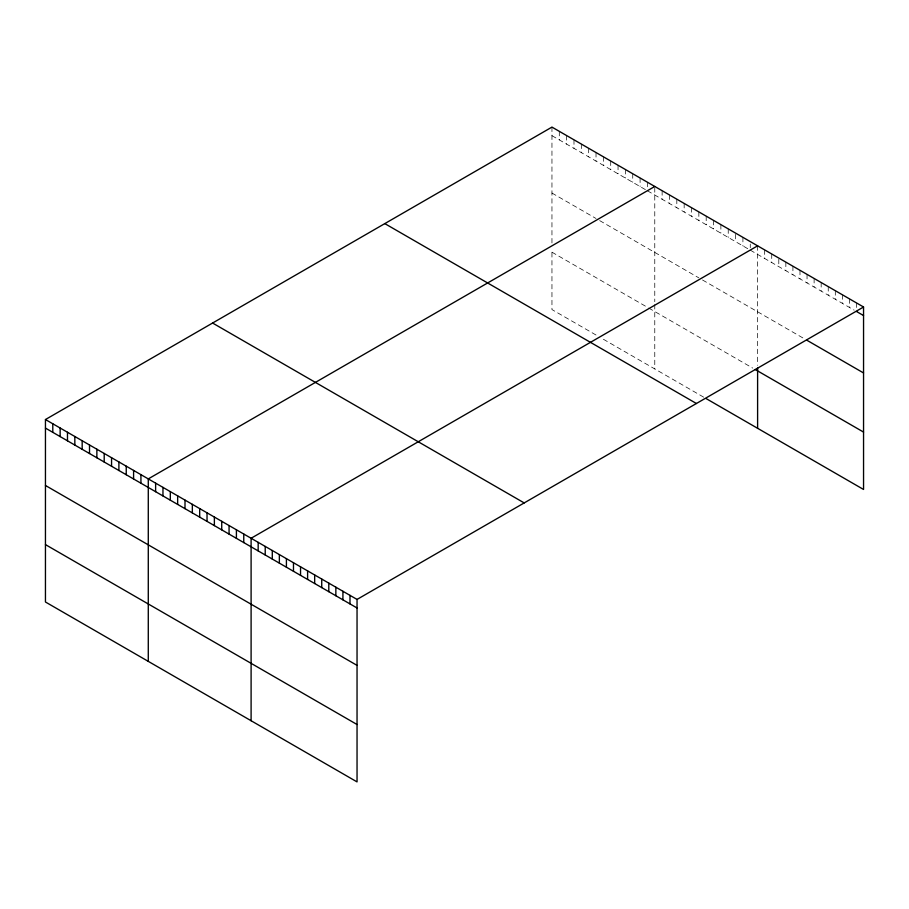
<?xml version="1.0" encoding="UTF-8"?>
<svg xmlns="http://www.w3.org/2000/svg" width="909" height="909" viewBox="0 0 909 909"><rect width="100%" height="100%" fill="white"/><g stroke="black" fill="none" stroke-linecap="round" stroke-linejoin="round"><path stroke-width="0.68" stroke-dasharray="4.54 3.41" d="M551.956 135.657L646.208 190.083M647.435 190.788L747.812 248.736M750.266 250.157L854.13 310.128M551.956 193.049L596.02 218.49M599.69 220.614L698.851 277.859M702.521 279.983L804.692 338.966M551.956 252.179L647.435 307.31M648.662 308.015L752.709 368.088M596.02 335.012L551.956 309.571L551.956 249.361M603.371 339.25L703.748 397.21M856.483 302.924L856.483 309.037M849.426 298.845L849.426 307.401M842.359 294.766L842.359 303.322M835.303 290.687L835.303 299.254M828.235 286.619L828.235 295.175M821.168 282.54L821.168 291.096M814.112 278.461L814.112 287.017M807.044 274.382L807.044 282.938M799.988 270.303L799.988 278.858M792.921 266.223L792.921 274.779M785.853 262.144L785.853 270.7M778.797 259.292L778.797 266.632M771.73 253.997L771.73 262.553M764.674 249.918L764.674 258.474M757.606 245.839L757.606 365.282M750.266 244.044L750.266 247.714M742.914 237.351L742.914 245.919M735.574 234.34L735.574 241.669M728.234 228.875L728.234 237.431M720.882 224.637L720.882 233.193M713.542 220.398L713.542 228.954M706.191 216.149L706.191 224.716M698.851 211.911L698.851 220.467M691.51 207.672L691.51 216.228M684.159 203.434L684.159 211.99M676.819 199.196L676.819 207.752M669.467 194.946L669.467 203.514M662.127 190.708L662.127 199.264M654.775 187.697L654.775 301.697M654.775 304.504L654.775 368.94M647.435 182.232L647.435 188.345M640.095 177.994L640.095 186.55M632.744 173.744L632.744 182.311M625.403 169.506L625.403 178.062M618.052 165.268L618.052 173.824M610.712 161.029L610.712 169.585M603.371 156.791L603.371 165.347M596.02 152.542L596.02 161.109M588.68 148.303L588.68 156.859M581.328 144.065L581.328 152.621M573.988 139.827L573.988 148.383M566.648 135.589L566.648 144.145M559.296 131.35L559.296 139.906M551.956 127.101L551.956 243.737"/><path stroke-width="1.36" d="M863.55 307.003L357.044 599.429L357.044 781.899L45.45 601.997L45.45 419.538L551.956 127.101L863.55 307.003L863.55 489.462L706.191 398.619M654.775 186.47L148.281 478.895L148.281 661.366M757.606 245.839L251.1 538.264L251.1 720.735M856.483 311.48L863.55 315.559M807.044 340.33L863.55 372.951M755.163 369.497L863.55 432.082M384.802 223.603L696.408 403.505M212.592 323.036L524.198 502.927M45.45 419.538L357.044 599.429M45.45 428.094L357.044 607.985M45.45 485.474L357.044 665.377M45.45 544.605L357.044 724.507M757.606 368.1L757.606 428.298M349.988 595.35L349.988 603.906M342.92 591.27L342.92 599.838M335.853 587.203L335.853 595.759M328.797 583.124L328.797 591.679M321.729 579.044L321.729 587.6M314.673 574.965L314.673 583.521M307.606 570.886L307.606 579.442M300.538 566.807L300.538 575.363M293.482 562.728L293.482 571.284M286.415 558.649L286.415 567.216M279.358 554.581L279.358 563.137M272.291 550.502L272.291 559.058M265.223 546.423L265.223 554.979M258.167 542.343L258.167 550.899M243.76 534.026L243.76 542.582M236.408 529.788L236.408 538.344M229.068 525.538L229.068 534.106M221.728 521.3L221.728 529.856M214.376 517.062L214.376 525.618M207.036 512.824L207.036 521.38M199.685 508.586L199.685 517.141M192.344 504.336L192.344 512.903M185.004 500.098L185.004 508.654M177.653 495.859L177.653 504.415M170.313 491.621L170.313 500.177M162.961 487.383L162.961 495.939M155.621 483.133L155.621 491.701M140.929 474.657L140.929 483.213M133.589 470.419L133.589 478.975M126.237 466.181L126.237 474.737M118.897 461.931L118.897 470.498M111.557 457.693L111.557 466.249M104.205 453.455L104.205 462.011M96.865 449.216L96.865 457.772M89.514 444.978L89.514 453.534M82.174 440.74L82.174 449.296M74.833 436.49L74.833 445.046M67.482 432.252L67.482 440.808M60.142 428.014L60.142 436.57M52.79 423.776L52.79 432.332"/></g></svg>
